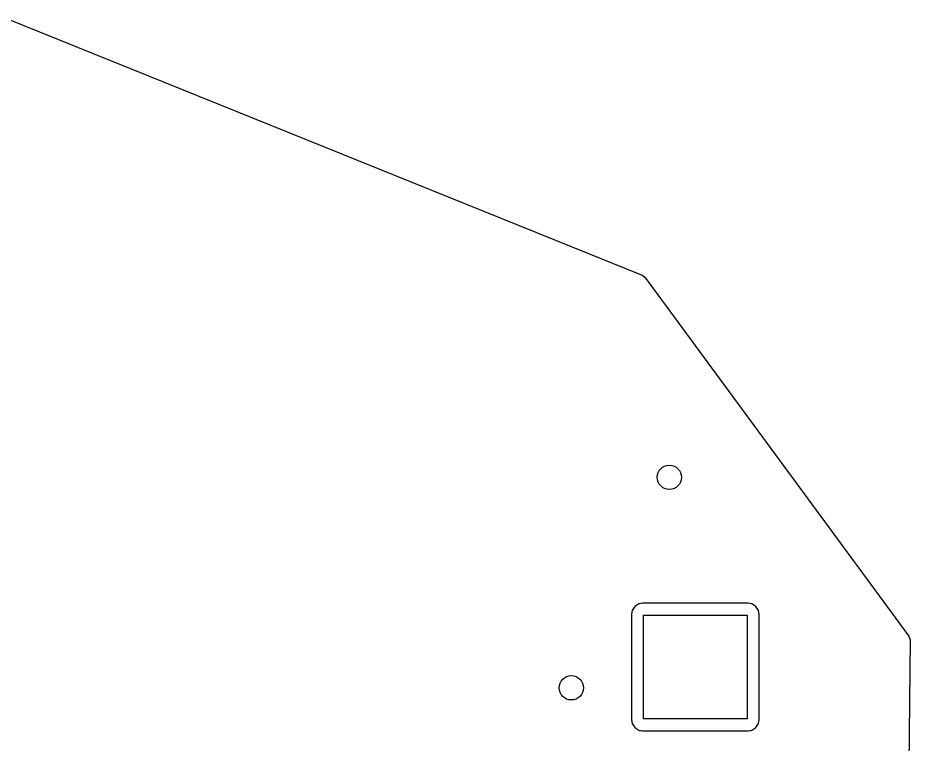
# Model space of a CAD drawing. Extents: x 128.4 to 165.4, y -118.6 to -85.1.
# Drawn here: x 150.73 to 165.4, y -97.05 to -85.11 of the extents above; entities that cross this region are included whole.
import ezdxf

# ---------------------------------------------------------------- set-up
doc = ezdxf.new("R2010")
doc.units = 0
doc.layers.add('BLACK', color=7, linetype='CONTINUOUS')

msp = doc.modelspace()

# ---------------------------------------------------------------- linework, layer by layer
at = {"layer": 'BLACK', "linetype": 'CONTINUOUS'}
for p, q in [((150.518, -85.1074), (160.996, -89.339)), ((160.996, -89.339), (161.039, -89.3721)), ((161.039, -89.3721), (165.38, -95.2691)), ((160.94, -94.7397), (160.873, -94.784)), ((160.949, -94.7378), (160.94, -94.7397)), ((160.972, -94.7333), (160.949, -94.7378)), ((160.949, -94.7378), (160.949, -94.7378)), ((160.998, -94.7281), (160.972, -94.7333)), ((162.738, -94.7281), (160.998, -94.7281)), ((162.764, -94.7333), (162.738, -94.7281)), ((162.787, -94.7378), (162.764, -94.7333)), ((162.796, -94.7397), (162.787, -94.7378)), ((162.787, -94.7378), (162.787, -94.7378)), ((162.862, -94.784), (162.796, -94.7397)), ((160.829, -94.8503), (160.817, -94.9088)), ((160.817, -94.9088), (160.817, -96.6483)), ((160.873, -94.784), (160.829, -94.8503)), ((162.907, -94.8503), (162.862, -94.784)), ((162.918, -94.9088), (162.907, -94.8503)), ((162.918, -96.6483), (162.918, -94.9088)), ((161.018, -96.6286), (161.018, -94.9286)), ((161.018, -94.9286), (162.718, -94.9286)), ((162.718, -94.9286), (162.718, -96.6286)), ((165.4, -95.3288), (165.213, -113.263)), ((165.38, -95.2691), (165.4, -95.3288)), ((160.817, -96.6483), (160.829, -96.7068)), ((162.718, -96.6286), (161.018, -96.6286)), ((162.907, -96.7068), (162.918, -96.6483)), ((160.829, -96.7068), (160.873, -96.7731)), ((160.873, -96.7731), (160.94, -96.8174)), ((160.94, -96.8174), (160.949, -96.8193)), ((160.949, -96.8193), (160.949, -96.8193)), ((160.949, -96.8193), (160.972, -96.8238)), ((162.764, -96.8238), (162.787, -96.8193)), ((162.787, -96.8193), (162.796, -96.8174)), ((162.787, -96.8193), (162.787, -96.8193)), ((162.796, -96.8174), (162.862, -96.7731)), ((162.862, -96.7731), (162.907, -96.7068)), ((160.972, -96.8238), (160.998, -96.8291)), ((160.998, -96.8291), (162.738, -96.8291)), ((162.738, -96.8291), (162.764, -96.8238))]:
    msp.add_line(p, q, dxfattribs=at)
at = {"layer": 'BLACK'}
for centre in [(161.44, -92.66), (159.83, -96.12)]:
    msp.add_circle(centre, 0.2, dxfattribs=at)

doc.saveas('drawing.dxf')
